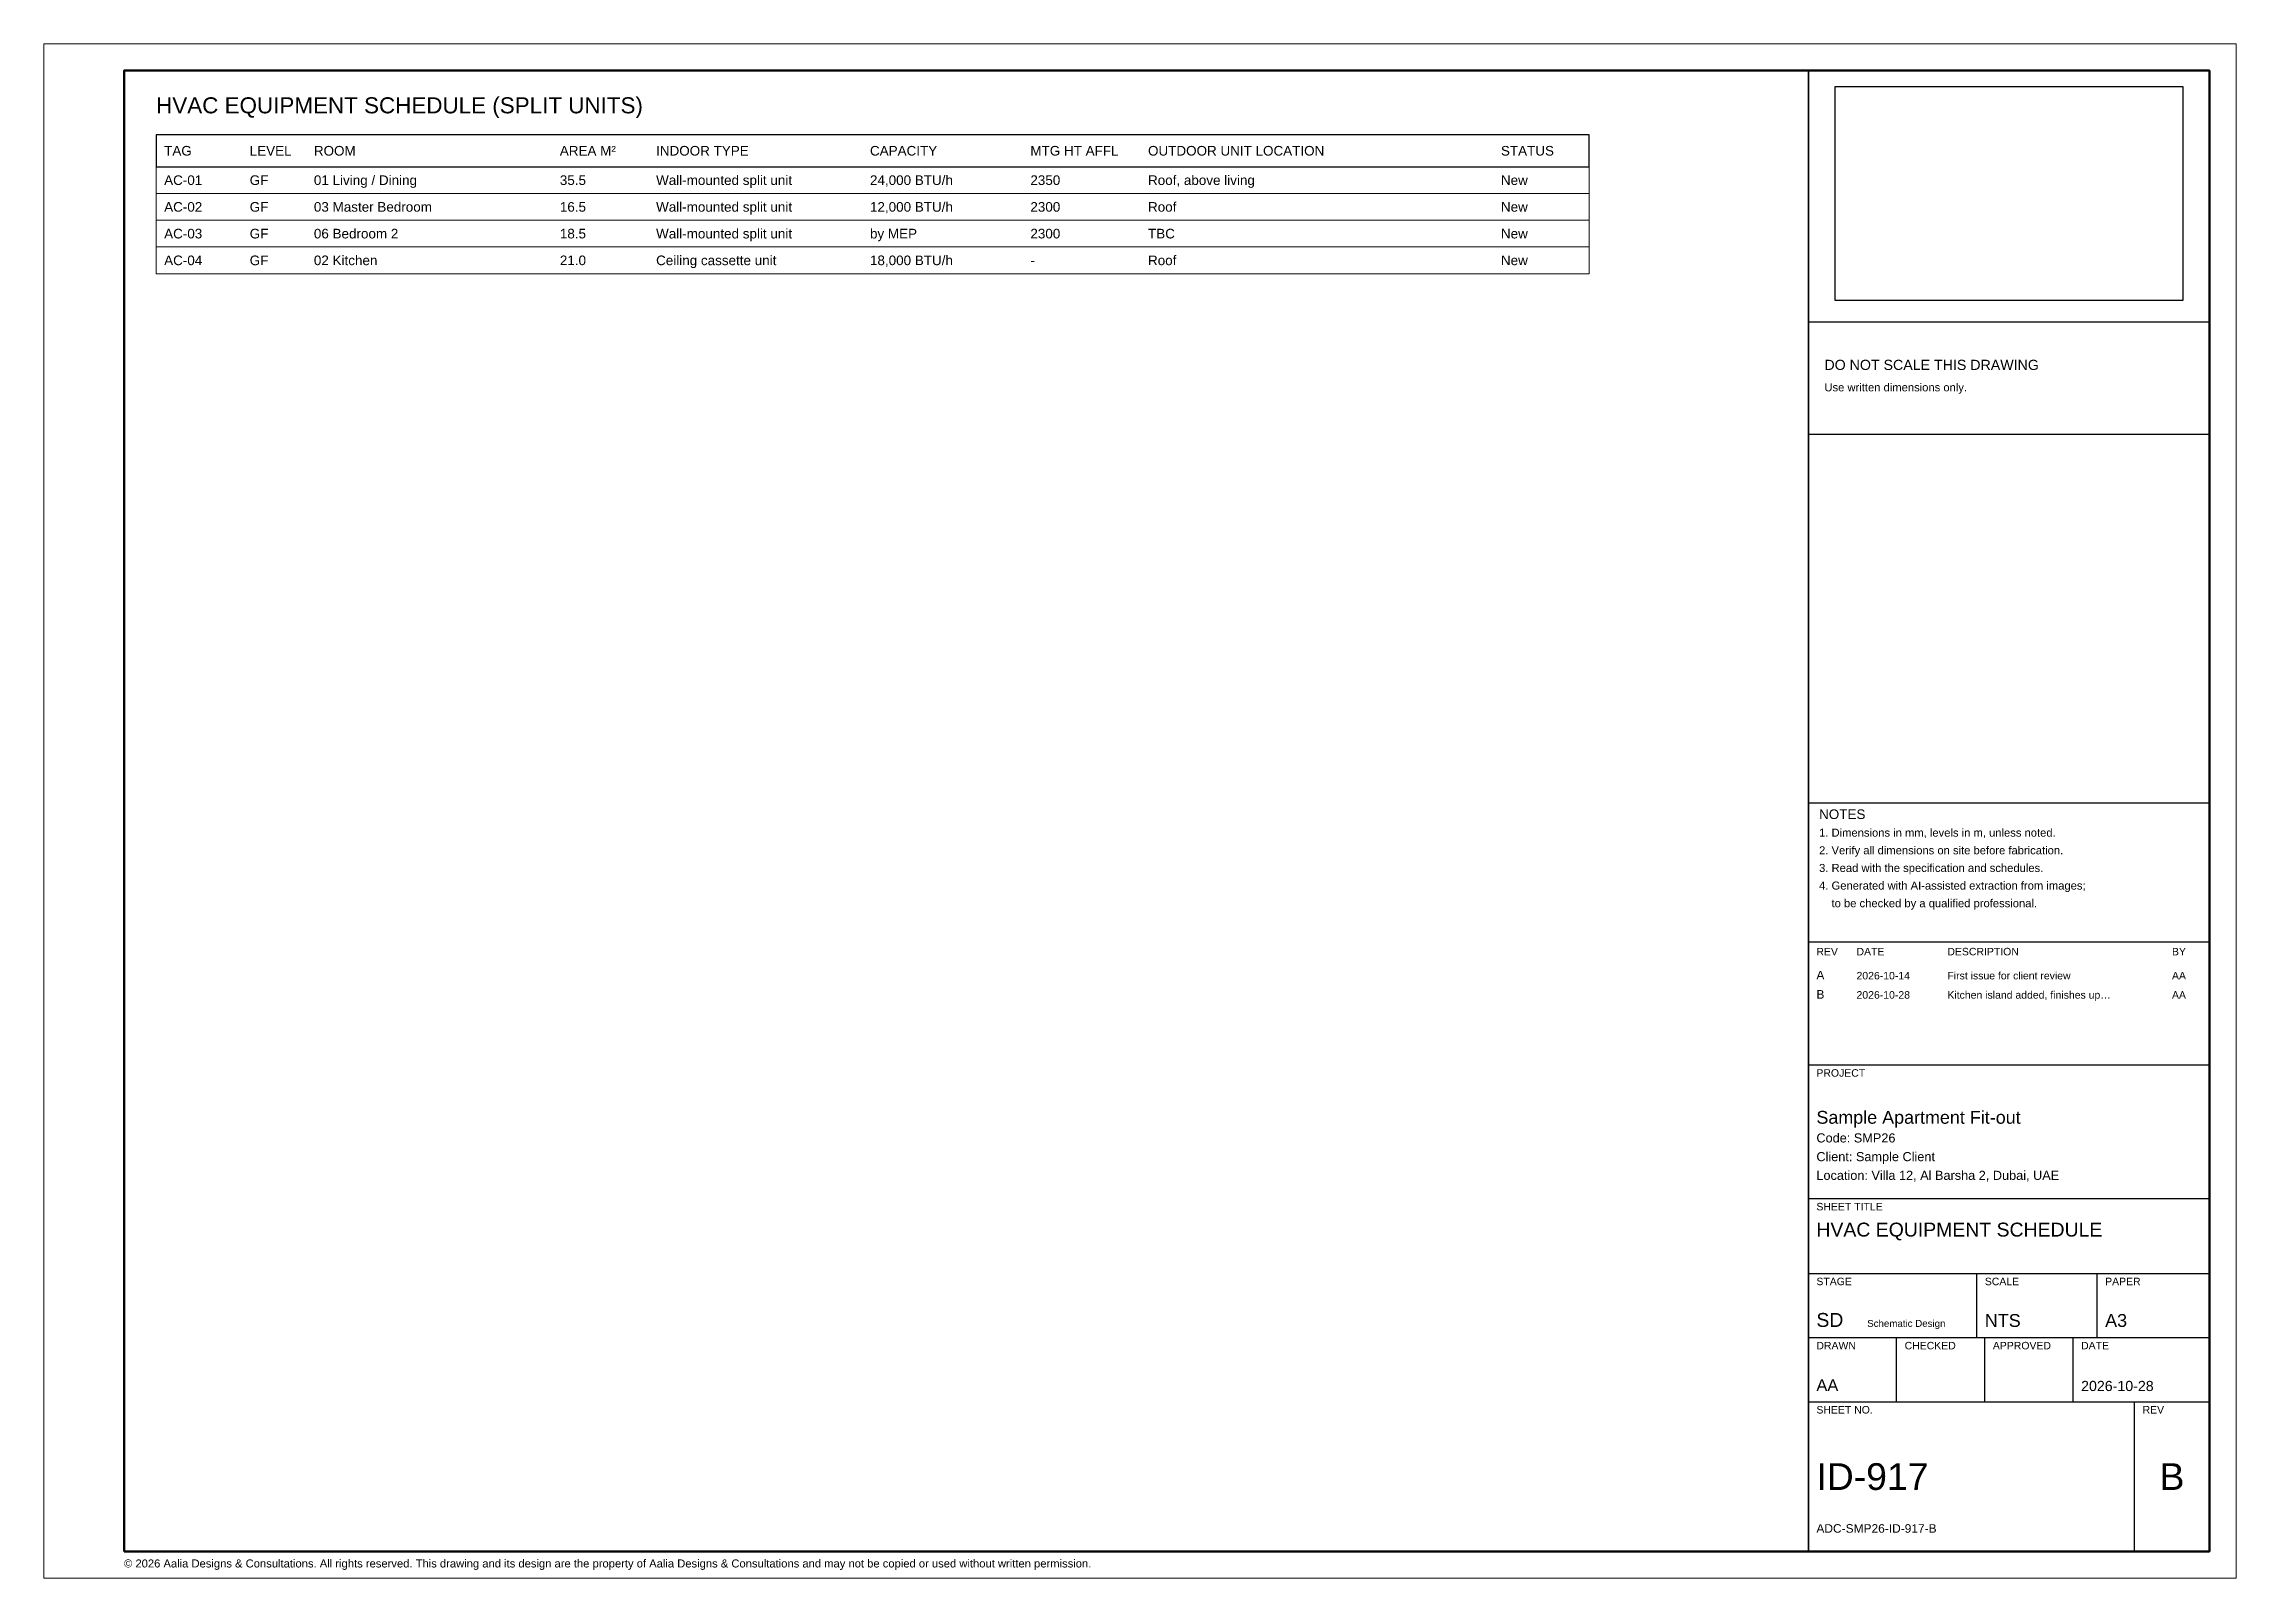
# Paper-space layout 'ID-917 HVAC equipment schedule' of a CAD drawing. Header units: millimetres. Extents: x 5 to 415, y 5 to 292.
import ezdxf
from ezdxf.enums import TextEntityAlignment as Align

# ---------------------------------------------------------------- set-up
doc = ezdxf.new("R2010")
doc.units = ezdxf.units.MM
doc.layers.add('G-ANNO-TEXT', color=7, linetype='Continuous', lineweight=18)
doc.layers.add('G-ANNO-TTLB', color=7, linetype='Continuous', lineweight=25)
doc.styles.add('ADC', font='arial.ttf')
picture_1 = doc.add_image_def('image1.png', size_in_pixel=(1400, 861))

psp = doc.layouts.new('ID-917 HVAC equipment schedule')

# ---------------------------------------------------------------- linework, layer by layer
at = {"layer": 'G-ANNO-TEXT', "lineweight": 25}
psp.add_lwpolyline([(26, 269), (294, 269), (294, 275), (26, 275)], close=True, dxfattribs=at)
at = {"layer": 'G-ANNO-TEXT'}
for points in [[(26, 264), (294, 264), (294, 269), (26, 269)], [(26, 259), (294, 259), (294, 264), (26, 264)], [(26, 254), (294, 254), (294, 259), (26, 259)], [(26, 249), (294, 249), (294, 254), (26, 254)]]:
    psp.add_lwpolyline(points, close=True, dxfattribs=at)
at = {"layer": 'G-ANNO-TTLB', "lineweight": 35}
psp.add_line((335, 10), (335, 287), dxfattribs=at)
at = {"layer": 'G-ANNO-TTLB'}
for p, q in [((335, 240), (410, 240)), ((335, 219), (410, 219)), ((335, 150), (410, 150)), ((335, 124), (410, 124)), ((335, 101), (410, 101)), ((335, 76), (410, 76)), ((335, 62), (410, 62)), ((366.5, 50), (366.5, 62)), ((389, 50), (389, 62)), ((335, 50), (410, 50)), ((351.5, 38), (351.5, 50)), ((368, 38), (368, 50)), ((384.5, 38), (384.5, 50)), ((335, 38), (410, 38)), ((396, 10), (396, 38))]:
    psp.add_line(p, q, dxfattribs=at)
at = {"layer": 'G-ANNO-TTLB', "lineweight": 13}
psp.add_lwpolyline([(5, 5), (415, 5), (415, 292), (5, 292)], close=True, dxfattribs=at)
at = {"layer": 'G-ANNO-TTLB', "lineweight": 50}
psp.add_lwpolyline([(20, 10), (410, 10), (410, 287), (20, 287)], close=True, dxfattribs=at)

# ---------------------------------------------------------------- texts
at = {"layer": 'G-ANNO-TEXT', "style": 'ADC'}
psp.add_text('HVAC EQUIPMENT SCHEDULE (SPLIT UNITS)', height=3, dxfattribs=at).set_placement((26, 279))
for s, p in [('TAG', (27.5, 272)), ('LEVEL', (43.5, 272)), ('ROOM', (55.5, 272)), ('AREA M²', (101.5, 272)), ('INDOOR TYPE', (119.5, 272)), ('CAPACITY', (159.5, 272)), ('MTG HT AFFL', (189.5, 272)), ('OUTDOOR UNIT LOCATION', (211.5, 272)), ('STATUS', (277.5, 272)), ('AC-01', (27.5, 266.5)), ('GF', (43.5, 266.5)), ('01 Living / Dining', (55.5, 266.5)), ('35.5', (101.5, 266.5)), ('Wall-mounted split unit', (119.5, 266.5)), ('24,000 BTU/h', (159.5, 266.5)), ('2350', (189.5, 266.5)), ('Roof, above living', (211.5, 266.5)), ('New', (277.5, 266.5)), ('AC-02', (27.5, 261.5)), ('GF', (43.5, 261.5)), ('03 Master Bedroom', (55.5, 261.5)), ('16.5', (101.5, 261.5)), ('Wall-mounted split unit', (119.5, 261.5)), ('12,000 BTU/h', (159.5, 261.5)), ('2300', (189.5, 261.5)), ('Roof', (211.5, 261.5)), ('New', (277.5, 261.5)), ('AC-03', (27.5, 256.5)), ('GF', (43.5, 256.5)), ('06 Bedroom 2', (55.5, 256.5)), ('18.5', (101.5, 256.5)), ('Wall-mounted split unit', (119.5, 256.5)), ('by MEP', (159.5, 256.5)), ('2300', (189.5, 256.5)), ('TBC', (211.5, 256.5)), ('New', (277.5, 256.5)), ('AC-04', (27.5, 251.5)), ('GF', (43.5, 251.5)), ('02 Kitchen', (55.5, 251.5)), ('21.0', (101.5, 251.5)), ('Ceiling cassette unit', (119.5, 251.5)), ('18,000 BTU/h', (159.5, 251.5)), ('-', (189.5, 251.5)), ('Roof', (211.5, 251.5)), ('New', (277.5, 251.5))]:
    psp.add_text(s, height=1.8, dxfattribs=at).set_placement(p, align=Align.MIDDLE_LEFT)
at = {"layer": 'G-ANNO-TTLB', "style": 'ADC'}
for s, height, p in [('DO NOT SCALE THIS DRAWING', 1.9, (338, 231)), ('Use written dimensions only.', 1.5, (338, 227)), ('NOTES', 1.8, (337, 147)), ('1. Dimensions in mm, levels in m, unless noted.', 1.5, (337, 143.7)), ('2. Verify all dimensions on site before fabrication.', 1.5, (337, 140.4)), ('4. Generated with AI-assisted extraction from images;', 1.5, (337, 133.8)), ('3. Read with the specification and schedules.', 1.5, (337, 137.1)), ('    to be checked by a qualified professional.', 1.5, (337, 130.5)), ('REV', 1.4, (336.5, 121.5)), ('DATE', 1.4, (344, 121.5)), ('DESCRIPTION', 1.4, (361, 121.5)), ('BY', 1.4, (403, 121.5)), ('A', 1.6, (336.5, 117)), ('B', 1.6, (336.5, 113.4)), ('2026-10-14', 1.4, (344, 117)), ('2026-10-28', 1.4, (344, 113.4)), ('First issue for client review', 1.4, (361, 117)), ('Kitchen island added, finishes up…', 1.4, (361, 113.4)), ('AA', 1.4, (403, 117)), ('AA', 1.4, (403, 113.4)), ('PROJECT', 1.4, (336.5, 98.8)), ('Sample Apartment Fit-out', 2.4, (336.5, 90)), ('Code: SMP26', 1.7, (336.5, 86.5)), ('Client: Sample Client', 1.7, (336.5, 83)), ('Location: Villa 12, Al Barsha 2, Dubai, UAE', 1.7, (336.5, 79.5)), ('SHEET TITLE', 1.4, (336.5, 73.8)), ('STAGE', 1.4, (336.5, 59.8)), ('SCALE', 1.4, (368, 59.8)), ('PAPER', 1.4, (390.5, 59.8)), ('SD', 2.6, (336.5, 52)), ('Schematic Design', 1.3, (346, 52)), ('NTS', 2.4, (368, 52)), ('A3', 2.4, (390.5, 52)), ('DRAWN', 1.4, (336.5, 47.8)), ('CHECKED', 1.4, (353, 47.8)), ('APPROVED', 1.4, (369.5, 47.8)), ('DATE', 1.4, (386, 47.8)), ('AA', 2.2, (336.5, 40)), ('2026-10-28', 1.9, (386, 40)), ('SHEET NO.', 1.4, (336.5, 35.8)), ('REV', 1.4, (397.5, 35.8)), ('ADC-SMP26-ID-917-B', 1.6, (336.5, 13.5)), ('© 2026 Aalia Designs & Consultations. All rights reserved. This drawing and its design are the property of Aalia Designs & Consultations and may not be copied or used without written permission.', 1.5, (20, 7))]:
    psp.add_text(s, height=height, dxfattribs=at).set_placement(p)
psp.add_text('ID-917', height=5, dxfattribs=at).set_placement((336.5, 24), align=Align.MIDDLE_LEFT)
psp.add_text('B', height=5, dxfattribs=at).set_placement((403, 24), align=Align.MIDDLE_CENTER)
at = {"layer": 'G-ANNO-TTLB', "insert": (336.5, 71.5), "char_height": 2.6, "width": 71, "attachment_point": 1, "style": 'ADC'}
psp.add_mtext('HVAC EQUIPMENT SCHEDULE', dxfattribs=at)

# ---------------------------------------------------------------- pictures from other files: only their frames are drawn
at = {"layer": 'G-ANNO-TTLB'}
image = psp.add_image(picture_1, insert=(339.98, 244), size_in_units=(65.04, 40), dxfattribs=at)

doc.saveas('drawing.dxf')
